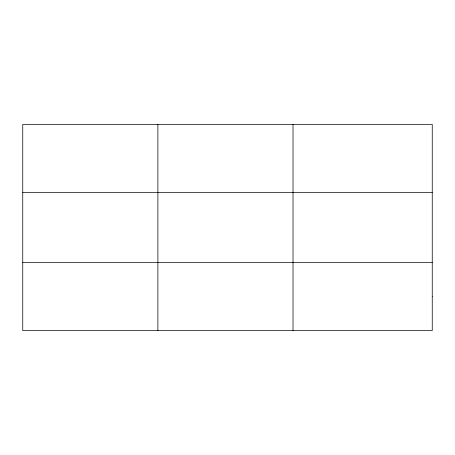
<?xml version="1.0" encoding="UTF-8"?>
<svg xmlns="http://www.w3.org/2000/svg" width="455" height="455" viewBox="0 0 455 455"><rect width="100%" height="100%" fill="white"/><g stroke="black" fill="none" stroke-linecap="round" stroke-linejoin="round"><path stroke-width="0.68" d="M157.885 330.563L157.885 124.437M293.02 330.563L293.02 124.437M22.75 192.459L432.25 192.459M22.75 262.541L432.25 262.541M432.25 296.552L432.25 330.563L22.75 330.563L22.75 124.437L432.25 124.437L432.25 296.552"/></g></svg>
